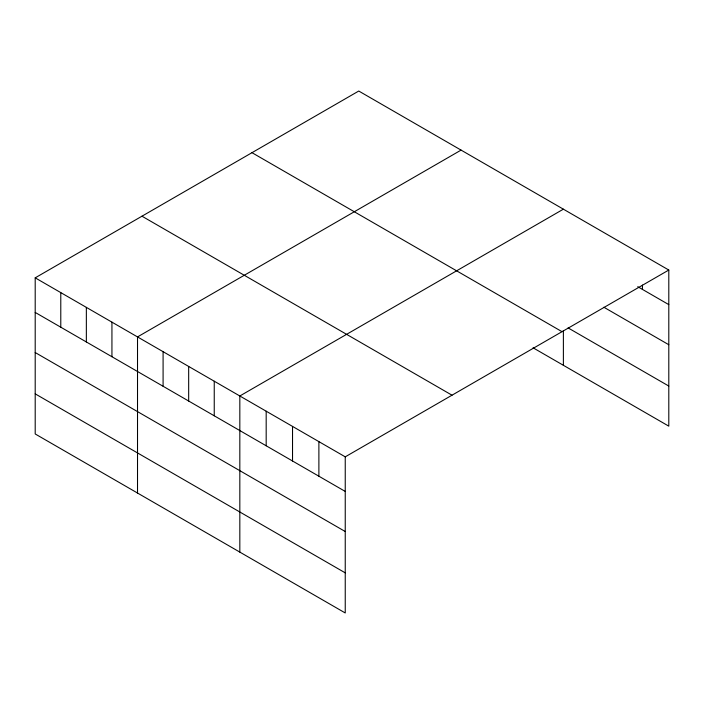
<?xml version="1.0" encoding="UTF-8"?>
<svg xmlns="http://www.w3.org/2000/svg" width="704" height="704" viewBox="0 0 704 704"><rect width="100%" height="100%" fill="white"/><g stroke="black" fill="none" stroke-linecap="round" stroke-linejoin="round"><path stroke-width="1.06" d="M35.2 277.842L345.242 456.843L345.242 612.964L35.2 433.963L35.2 277.842L358.758 91.036L668.8 270.037L668.8 426.158L533.069 347.794M461.076 150.102L137.518 336.908L137.518 493.038M563.385 209.176L239.826 395.982L239.826 552.103M345.242 456.843L668.8 270.037M637.745 286.686L668.8 304.621M603.856 307.234L668.8 344.731M568.093 327.906L668.8 386.047M251.988 152.68L562.03 331.681M141.97 216.198L452.012 395.199M35.2 312.426L345.242 491.427M35.2 352.537L345.242 531.529M35.2 393.853L345.242 572.854M642.444 285.085L642.444 289.406M563.385 330.466L563.385 365.297M318.886 441.628L318.886 476.212M292.53 426.413L292.53 460.997M266.182 411.198L266.182 445.782M214.245 381.216L214.245 415.8M188.672 366.45L188.672 401.034M163.09 351.674L163.09 386.258M111.936 322.142L111.936 356.726M86.354 307.375L86.354 341.959M60.782 292.609L60.782 327.193"/></g></svg>
